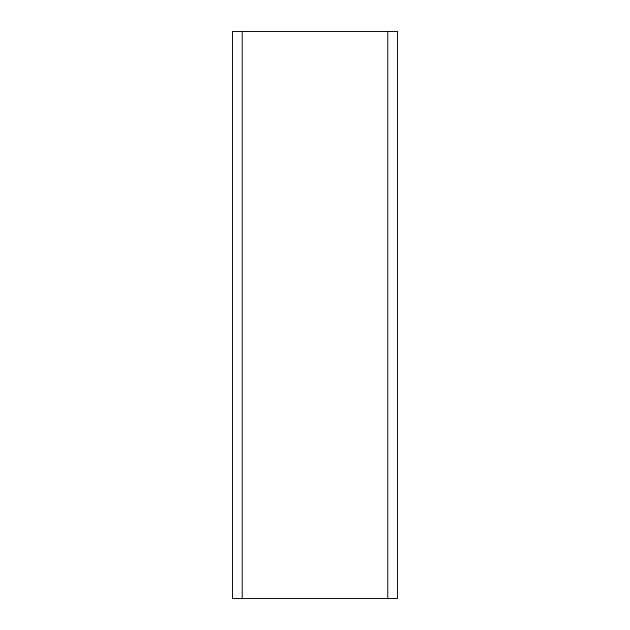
<?xml version="1.0" encoding="UTF-8"?>
<svg xmlns="http://www.w3.org/2000/svg" width="630" height="630" viewBox="0 0 630 630"><rect width="100%" height="100%" fill="white"/><g stroke="black" fill="none" stroke-linecap="round" stroke-linejoin="round"><path stroke-width="0.94" d="M387.765 31.5L387.765 598.5M242.235 31.5L242.235 598.5M397.491 31.5L232.509 31.5L232.509 598.5L397.491 598.5L397.491 31.5"/></g></svg>
